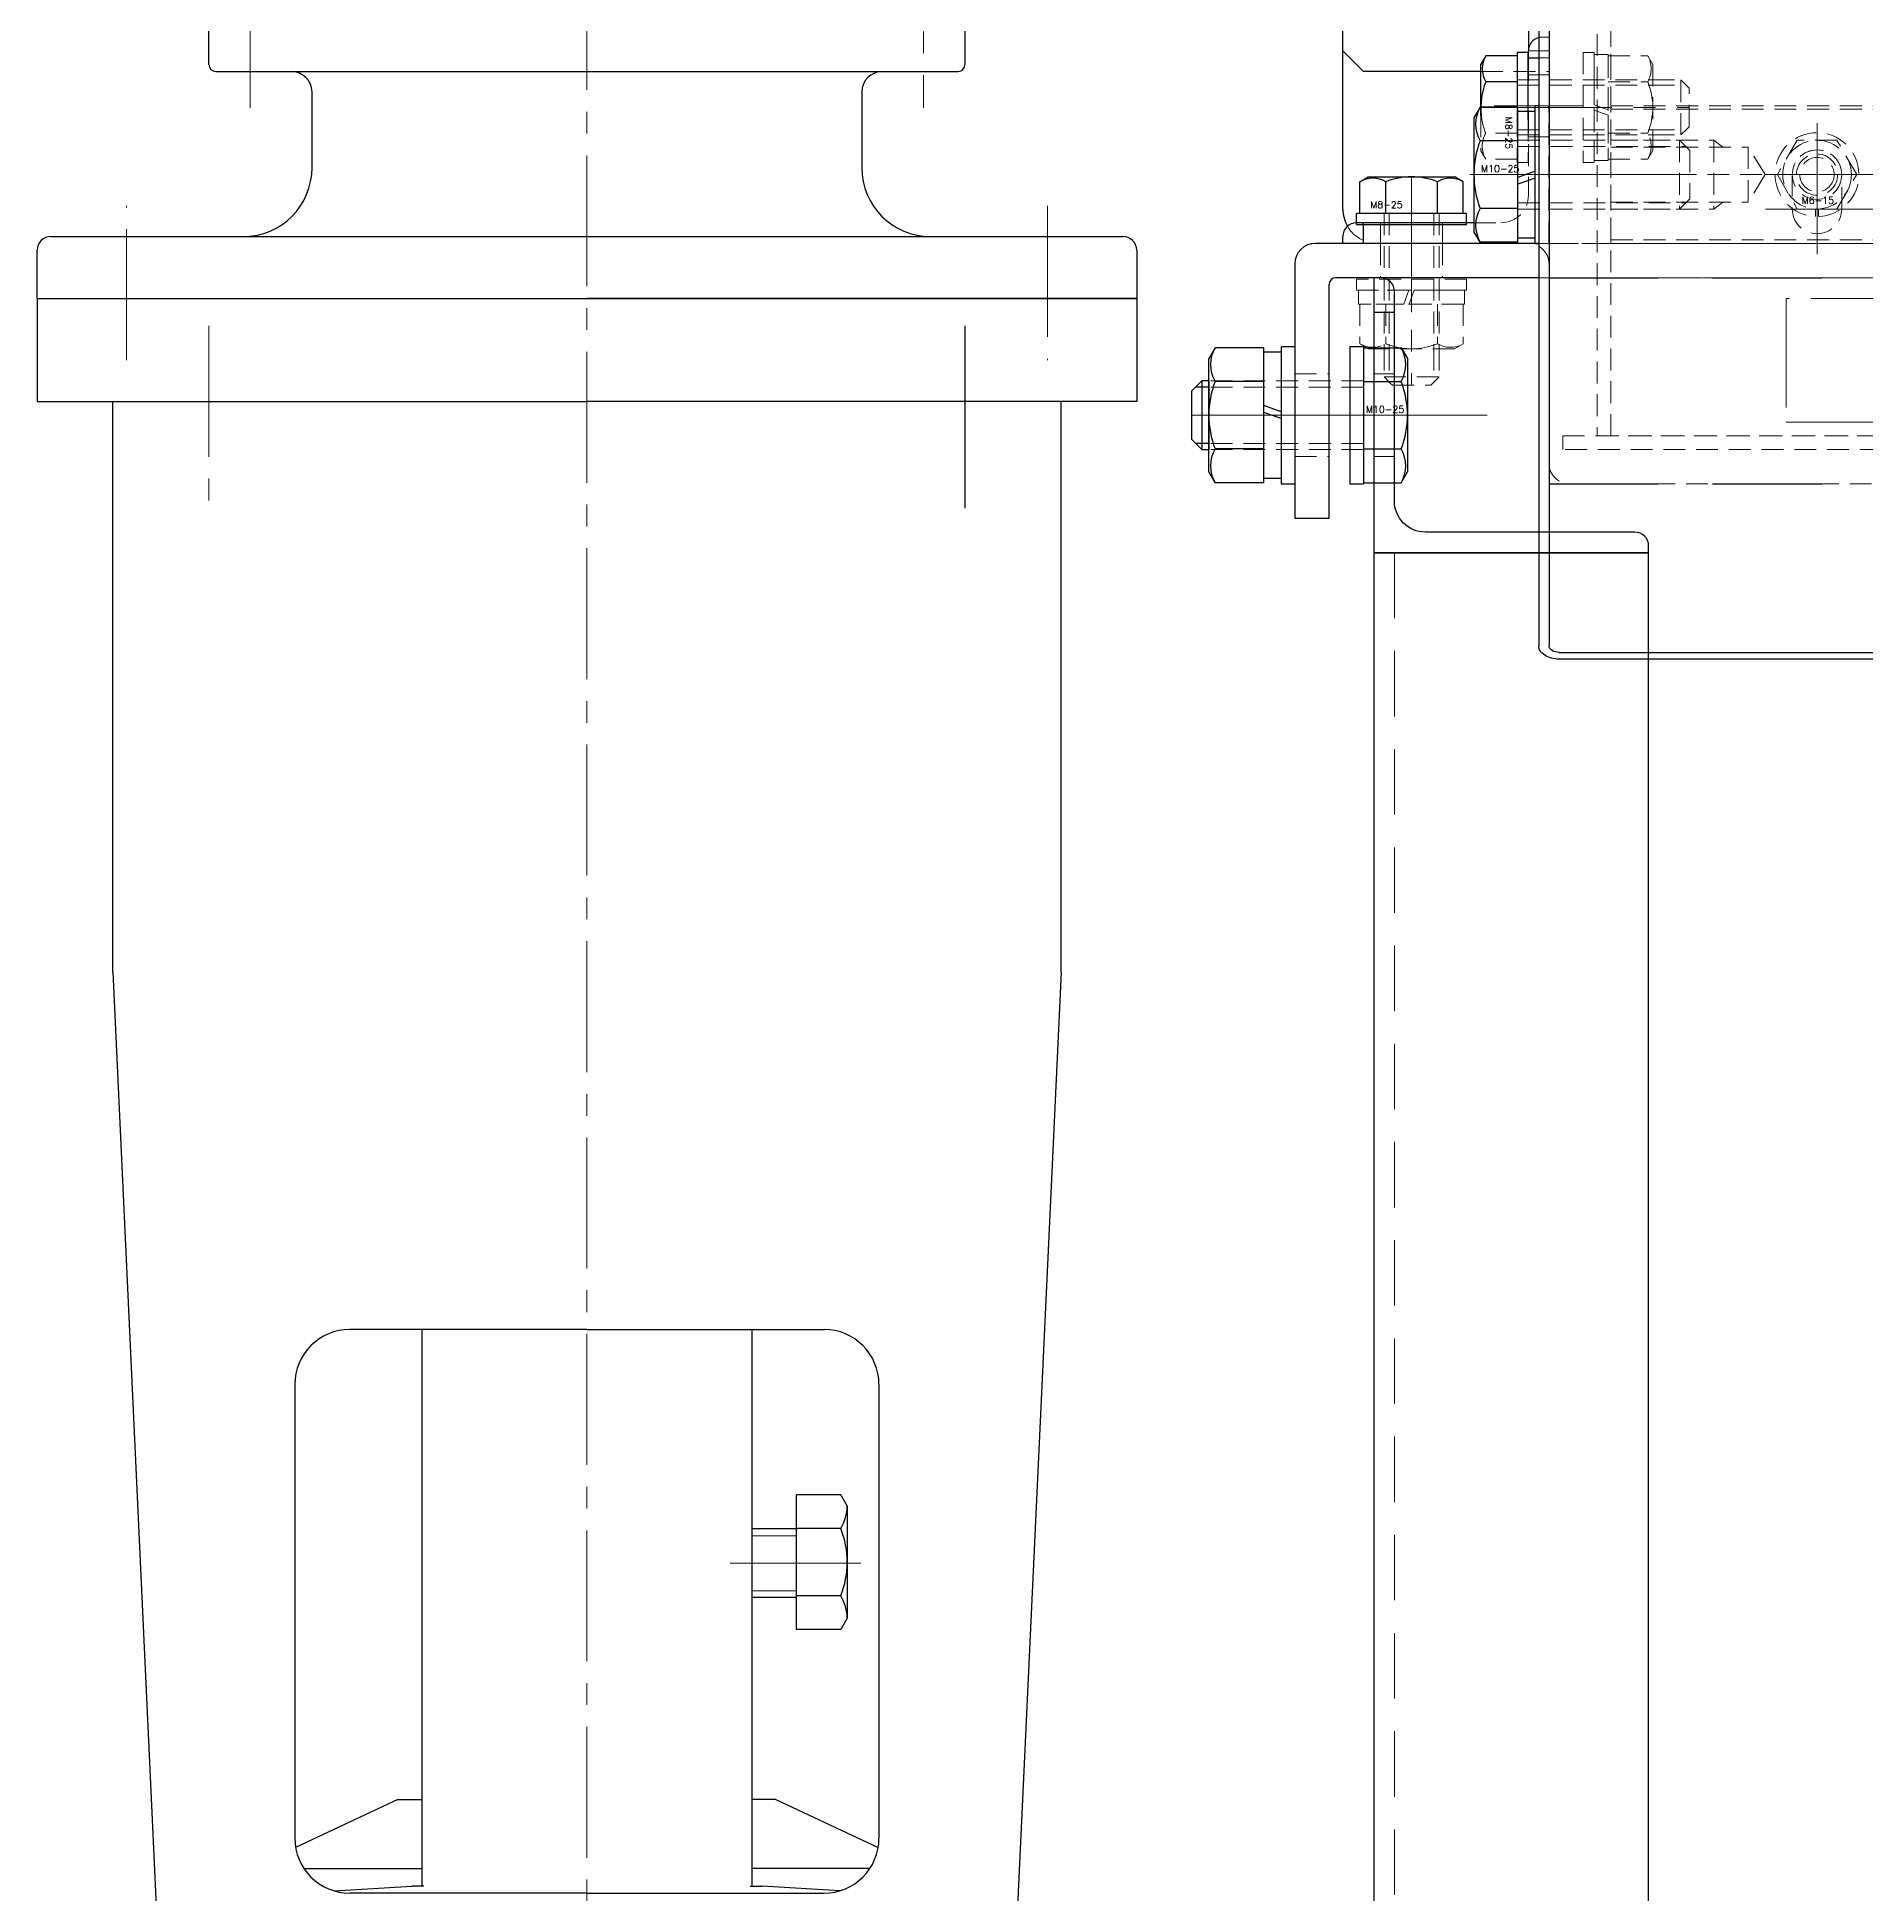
# Model space of a CAD drawing. Header units: millimetres. Extents: x 0 to 51411, y 0 to 16902.
# Drawn here: x 7629 to 7895.3, y 7369.6 to 7639.8 of the extents above; entities that cross this region are included whole.
import ezdxf

# ---------------------------------------------------------------- set-up
doc = ezdxf.new("R2010")
doc.units = ezdxf.units.MM
for name, pattern in [('CENTER2', [28.575, 19.05, -3.175, 3.175, -3.175]), ('HIDDEN2', [4.7625, 3.175, -1.5875]), ('PHANTOM2', [31.75, 15.875, -3.175, 3.175, -3.175, 3.175, -3.175])]:
    doc.linetypes.add(name, pattern=pattern)
for name, color, linetype, lineweight in [('01_外形線', 7, 'Continuous', 25), ('02_細線', 5, 'Continuous', 13), ('03_かくれ線', 6, 'HIDDEN2', 13), ('04_中心線', 1, 'CENTER2', 9), ('05_仮想線', 2, 'PHANTOM2', 13)]:
    doc.layers.add(name, color=color, linetype=linetype, lineweight=lineweight)
doc.styles.add('KSS_TXT', font='txt.shx', dxfattribs={"bigfont": 'extfont2.shx'})

msp = doc.modelspace()

# ---------------------------------------------------------------- linework, layer by layer
at = {"layer": '01_外形線'}
for p, q in [((7847.516, 7884.809), (7847.516, 7551.258)), ((7849.016, 7884.809), (7849.016, 7551.258)), ((7654.016, 7635.806), (7654.016, 7657.806)), ((7764.016, 7657.806), (7764.016, 7635.806)), ((7846.016, 7642.3), (7846.016, 7637.803)), ((7819.016, 7614.803), (7819.015, 7637.804)), ((7844.403, 7637.575), (7844.403, 7628.431)), ((7846.003, 7637.575), (7844.403, 7637.575)), ((7846.001, 7628.991), (7846.016, 7637.806)), ((7846.003, 7627.816), (7846.003, 7637.575)), ((7655.016, 7634.806), (7709.016, 7634.806)), ((7709.016, 7634.806), (7763.016, 7634.806)), ((7839.799, 7637.081), (7839.103, 7635.875)), ((7839.103, 7628.43), (7839.103, 7635.875)), ((7844.403, 7637.081), (7839.799, 7637.081)), ((7844.403, 7637.081), (7844.403, 7628.431)), ((7846.016, 7636.806), (7847.516, 7636.806)), ((7844.403, 7633.328), (7839.799, 7633.328)), ((7669.016, 7620.806), (7669.016, 7631.806)), ((7749.016, 7631.806), (7749.016, 7620.806)), ((7838.989, 7629.62), (7838.086, 7628.056)), ((7844.486, 7629.62), (7838.989, 7629.62)), ((7844.486, 7609.991), (7844.486, 7629.62)), ((7846.986, 7609.806), (7846.986, 7629.806)), ((7847.516, 7629.806), (7846.986, 7629.806)), ((7838.086, 7628.056), (7838.086, 7611.556)), ((7846.986, 7629.006), (7844.486, 7629.006)), ((7844.486, 7624.713), (7838.989, 7624.713)), ((7821.511, 7618.779), (7822.716, 7619.475)), ((7821.511, 7614.175), (7821.511, 7618.779)), ((7822.716, 7619.475), (7835.316, 7619.475)), ((7825.264, 7614.175), (7825.264, 7618.779)), ((7832.769, 7614.175), (7832.769, 7618.779)), ((7836.522, 7618.779), (7835.316, 7619.475)), ((7836.522, 7614.175), (7836.522, 7618.779)), ((7846.986, 7620.306), (7844.486, 7619.396)), ((7846.986, 7619.306), (7844.486, 7618.396)), ((7837.016, 7614.175), (7821.016, 7614.175)), ((7821.016, 7612.575), (7821.016, 7614.175)), ((7836.522, 7614.175), (7821.511, 7614.175)), ((7837.016, 7612.575), (7837.016, 7614.175)), ((7844.486, 7614.898), (7838.989, 7614.898)), ((7631.017, 7610.806), (7709.016, 7610.806)), ((7709.016, 7610.806), (7787.016, 7610.806)), ((7819.016, 7609.806), (7819.016, 7610.806)), ((7838.086, 7612.806), (7821.016, 7612.806)), ((7821.016, 7612.575), (7837.016, 7612.575)), ((7822.016, 7609.806), (7822.016, 7612.806)), ((7838.989, 7609.991), (7838.086, 7611.556)), ((7844.486, 7610.606), (7846.986, 7610.606)), ((7629.017, 7601.806), (7629.017, 7608.806)), ((7789.016, 7608.806), (7789.016, 7601.806)), ((7847.516, 7609.806), (7815.016, 7609.806)), ((7838.086, 7609.806), (7819.016, 7609.806)), ((7844.486, 7609.991), (7838.989, 7609.991)), ((7846.986, 7609.806), (7847.516, 7609.806)), ((7812.016, 7606.806), (7812.016, 7569.806)), ((7817.016, 7569.806), (7817.016, 7603.806)), ((7847.516, 7604.806), (7818.016, 7604.806)), ((7629.016, 7601.806), (7629.016, 7586.806)), ((7629.016, 7601.806), (7709.016, 7601.806)), ((7629.016, 7601.806), (7709.016, 7601.806)), ((7629.017, 7601.806), (7709.016, 7601.806)), ((7629.017, 7601.806), (7709.016, 7601.806)), ((7789.016, 7601.806), (7709.016, 7601.806)), ((7709.016, 7601.806), (7789.016, 7601.806)), ((7789.016, 7601.806), (7709.016, 7601.806)), ((7709.016, 7601.806), (7789.016, 7601.806)), ((7789.016, 7601.806), (7789.016, 7586.806)), ((7823.516, 7599.806), (7826.516, 7599.806)), ((7764.016, 7597.806), (7764.016, 7571.306)), ((7800.419, 7594.62), (7799.516, 7593.056)), ((7807.516, 7594.62), (7800.419, 7594.62)), ((7807.516, 7574.991), (7807.516, 7594.62)), ((7810.016, 7594.806), (7810.016, 7574.806)), ((7810.016, 7594.806), (7812.016, 7594.806)), ((7812.016, 7594.806), (7812.016, 7574.806)), ((7820.016, 7594.806), (7820.016, 7574.806)), ((7820.016, 7594.806), (7822.016, 7594.806)), ((7822.016, 7594.806), (7822.016, 7574.806)), ((7822.016, 7594.62), (7827.512, 7594.62)), ((7827.512, 7594.62), (7828.416, 7593.056)), ((7799.516, 7576.556), (7799.516, 7593.056)), ((7807.516, 7586.215), (7807.516, 7594.006)), ((7807.516, 7594.006), (7810.016, 7594.006)), ((7828.416, 7593.056), (7828.416, 7576.556)), ((7798.516, 7589.806), (7797.016, 7588.306)), ((7799.516, 7588.906), (7797.616, 7588.906)), ((7799.516, 7589.806), (7798.516, 7589.806)), ((7798.516, 7589.806), (7798.516, 7579.806)), ((7799.516, 7589.806), (7799.516, 7579.806)), ((7807.516, 7589.713), (7800.419, 7589.713)), ((7822.016, 7589.713), (7827.512, 7589.713)), ((7629.016, 7586.806), (7709.016, 7586.806)), ((7640.016, 7503.806), (7640.016, 7586.806)), ((7640.016, 7586.806), (7659.516, 7586.806)), ((7789.016, 7586.806), (7709.016, 7586.806)), ((7778.016, 7586.806), (7758.516, 7586.806)), ((7778.016, 7503.806), (7778.016, 7586.806)), ((7797.016, 7588.306), (7797.016, 7581.306)), ((7810.016, 7585.306), (7807.516, 7586.215)), ((7807.516, 7575.606), (7807.516, 7585.215)), ((7810.016, 7584.306), (7807.516, 7585.215)), ((7798.516, 7579.806), (7797.016, 7581.306)), ((7799.516, 7580.706), (7797.616, 7580.706)), ((7798.516, 7579.806), (7799.516, 7579.806)), ((7807.516, 7579.898), (7800.419, 7579.898)), ((7822.016, 7579.898), (7827.512, 7579.898)), ((7800.419, 7574.991), (7799.516, 7576.556)), ((7810.016, 7575.606), (7807.516, 7575.606)), ((7827.512, 7574.991), (7828.416, 7576.556)), ((7807.516, 7574.991), (7800.419, 7574.991)), ((7810.016, 7574.806), (7812.016, 7574.806)), ((7820.016, 7574.806), (7822.016, 7574.806)), ((7822.016, 7574.991), (7827.512, 7574.991)), ((7812.016, 7569.806), (7817.016, 7569.806)), ((7850.516, 7550.294), (8126.516, 7550.294)), ((8126.516, 7549.33), (7850.516, 7549.33)), ((7640.016, 7503.806), (7647.506, 7343.225)), ((7778.016, 7503.806), (7770.526, 7343.225)), ((7709.016, 7451.806), (7674.516, 7451.806)), ((7685.016, 7451.806), (7685.016, 7370.806)), ((7709.016, 7451.806), (7743.516, 7451.806)), ((7733.016, 7451.806), (7733.016, 7370.806)), ((7666.516, 7443.806), (7666.516, 7377.806)), ((7751.516, 7443.806), (7751.516, 7377.806)), ((7739.491, 7408.16), (7739.491, 7427.759)), ((7745.959, 7427.759), (7739.491, 7427.759)), ((7746.898, 7426.138), (7745.961, 7427.759)), ((7746.898, 7426.138), (7746.898, 7409.782)), ((7739.491, 7422.806), (7733.016, 7422.806)), ((7745.961, 7422.86), (7739.491, 7422.86)), ((7745.961, 7413.06), (7739.491, 7413.06)), ((7739.491, 7412.806), (7733.016, 7412.806)), ((7745.961, 7408.16), (7739.491, 7408.16)), ((7746.898, 7409.782), (7745.961, 7408.16)), ((7681.516, 7383.406), (7666.63, 7376.459)), ((7681.516, 7383.406), (7685.016, 7383.406)), ((7736.516, 7383.406), (7733.016, 7383.406)), ((7736.516, 7383.406), (7751.402, 7376.459)), ((7667.835, 7373.406), (7685.016, 7373.406)), ((7750.198, 7373.406), (7733.016, 7373.406)), ((7672.223, 7370.141), (7683.516, 7370.806)), ((7709.016, 7369.806), (7674.516, 7369.806)), ((7685.266, 7370.806), (7683.516, 7370.806)), ((7709.016, 7369.806), (7743.516, 7369.806)), ((7732.766, 7370.806), (7734.516, 7370.806)), ((7745.809, 7370.141), (7734.516, 7370.806))]:
    msp.add_line(p, q, dxfattribs=at)
at = {"layer": '01_外形線', "linetype": 'HIDDEN2', "ltscale": 5}
for p, q in [((7849.016, 7604.806), (8128.016, 7604.806)), ((7849.016, 7574.803), (8128.016, 7574.803))]:
    msp.add_line(p, q, dxfattribs=at)
at = {"layer": '01_外形線'}
for points in [[(7839.103, 7634.803), (7822.016, 7634.803), (7819.016, 7637.803), (7819.016, 7727.656)], [(7863.516, 7364.806), (7863.516, 7564.806), (7823.516, 7564.806), (7823.516, 7364.806)]]:
    msp.add_lwpolyline(points, dxfattribs=at)
msp.add_lwpolyline([(7863.516, 7564.806), (7863.516, 7565.806, 0.4142136), (7861.516, 7567.806), (7831.016, 7567.806, -0.4142136), (7826.516, 7572.306), (7826.516, 7602.806, 0.4142136), (7824.516, 7604.806), (7823.516, 7604.806), (7823.516, 7564.806)], format="xyb", close=True, dxfattribs=at)
for centre, radius, start, end in [((7848.016, 7637.806), 2, 104.47751, 180), ((7655.016, 7635.806), 1, 180, 270), ((7666.016, 7631.806), 3, 0, 90), ((7752.016, 7631.806), 3, 90, 180), ((7763.016, 7635.806), 1, 270, 0), ((7843.049, 7635.204), 3.753, 150.00001, 209.99999), ((7849.568, 7629.575), 10.465, 158.98558, 186.2826), ((7843.239, 7627.167), 4.907, 150.00001, 209.99999), ((7851.865, 7619.806), 13.779, 159.136, 200.864), ((7659.016, 7620.806), 10, 270, 0), ((7759.016, 7620.806), 10, 180, 270), ((7823.387, 7615.529), 3.753, 60.00001, 119.99999), ((7829.016, 7609.01), 10.465, 68.98558, 111.01442), ((7834.646, 7615.529), 3.753, 60.00001, 119.99999), ((7824.016, 7614.803), 5, 180, 210.03328), ((7843.239, 7612.444), 4.907, 150.00001, 209.99999), ((7631.017, 7608.806), 2, 90, 180), ((7787.016, 7608.806), 2, 0, 90), ((7821.016, 7610.806), 2, 90, 180), ((7815.016, 7606.806), 3, 90, 180), ((7818.016, 7603.806), 1, 90, 180), ((7804.669, 7592.167), 4.907, 150.00001, 209.99999), ((7823.262, 7592.167), 4.907, 330.00001, 29.99999), ((7813.295, 7584.806), 13.779, 159.136, 200.864), ((7814.637, 7584.806), 13.779, 339.136, 20.864), ((7804.669, 7577.444), 4.907, 150.00001, 209.99999), ((7823.262, 7577.444), 4.907, 330.00001, 29.99999), ((7674.516, 7443.806), 8, 90, 180), ((7743.516, 7443.806), 8, 0, 90), ((7740.345, 7426.237), 6.551, 328.9828, 359.13138), ((7733.598, 7417.96), 13.299, 338.37986, 21.61714), ((7740.345, 7409.683), 6.551, 0.86868, 31.0172), ((7674.516, 7377.806), 8, 180, 270), ((7743.516, 7377.806), 8, 270, 0)]:
    msp.add_arc(centre, radius, start, end, dxfattribs=at)
at = {"layer": '01_外形線', "extrusion": (0, 0, -1)}
for major_axis in [(3, 0), (1.5, 0)]:
    msp.add_ellipse((7850.516, 7551.258), major_axis=major_axis, ratio=0.6427876, start_param=7.8539816, end_param=9.424778, dxfattribs=at)
at = {"layer": '02_細線'}
for p, q in [((7739.491, 7421.806), (7733.016, 7421.806)), ((7739.491, 7413.806), (7733.016, 7413.806))]:
    msp.add_line(p, q, dxfattribs=at)
at = {"layer": '03_かくれ線'}
for p, q in [((7856.016, 7949.803), (7856.016, 7581.803)), ((7858.016, 7581.803), (7858.016, 7949.803)), ((7849.016, 7634.803), (7849.016, 7739.803)), ((7849.016, 7734.806), (7849.016, 7604.806)), ((7849.016, 7637.803), (7846.016, 7637.803)), ((7846.016, 7637.803), (7846.016, 7634.803)), ((7849.016, 7639.806), (7848.016, 7639.806)), ((7849.016, 7609.806), (7849.016, 7639.806)), ((7854.003, 7637.575), (7854.003, 7621.575)), ((7855.603, 7637.575), (7854.003, 7637.575)), ((7855.603, 7621.575), (7855.603, 7637.575)), ((7855.603, 7637.275), (7855.603, 7629.975)), ((7855.603, 7637.275), (7857.603, 7637.275)), ((7857.603, 7637.275), (7857.603, 7629.247)), ((7839.103, 7634.803), (7849.016, 7634.803)), ((7849.016, 7636.806), (7847.516, 7636.806)), ((7857.603, 7637.081), (7857.603, 7622.07)), ((7857.603, 7637.081), (7863.378, 7637.081)), ((7863.378, 7637.081), (7864.103, 7635.825)), ((7864.103, 7635.825), (7864.103, 7623.325)), ((7844.403, 7633.575), (7864.103, 7633.575)), ((7844.403, 7632.825), (7864.103, 7632.825)), ((7849.016, 7634.306), (7846.016, 7634.306)), ((7857.603, 7633.328), (7863.378, 7633.328)), ((7864.103, 7633.575), (7868.203, 7633.575)), ((7864.103, 7632.825), (7868.953, 7632.825)), ((7868.203, 7625.575), (7868.203, 7633.575)), ((7868.203, 7633.575), (7869.103, 7632.675)), ((7869.103, 7632.675), (7869.403, 7632.375)), ((7869.403, 7626.775), (7869.403, 7632.375)), ((7847.516, 7629.806), (7848.986, 7629.806)), ((7848.986, 7609.806), (7848.986, 7629.806)), ((7855.603, 7629.975), (7857.603, 7629.247)), ((7855.603, 7629.175), (7855.603, 7621.875)), ((7855.603, 7629.175), (7857.603, 7628.447)), ((7858.016, 7629.806), (8119.016, 7629.806)), ((7858.016, 7609.806), (7858.016, 7629.806)), ((7858.016, 7629.306), (8119.016, 7629.306)), ((7839.103, 7628.43), (7839.103, 7623.275)), ((7844.403, 7628.431), (7844.403, 7621.575)), ((7846.003, 7627.816), (7846.003, 7621.575)), ((7846.016, 7628.99), (7846.016, 7616.806)), ((7857.603, 7628.447), (7857.603, 7621.875)), ((7868.203, 7625.575), (7869.103, 7626.475)), ((7869.103, 7626.475), (7869.403, 7626.775)), ((7844.403, 7625.822), (7839.799, 7625.822)), ((7844.403, 7626.325), (7864.103, 7626.325)), ((7844.403, 7625.575), (7864.103, 7625.575)), ((7844.486, 7624.806), (7867.986, 7624.806)), ((7844.486, 7623.906), (7868.886, 7623.906)), ((7849.016, 7625.306), (7846.016, 7625.306)), ((7857.603, 7625.822), (7863.378, 7625.822)), ((7858.016, 7624.806), (7873.016, 7624.806)), ((7858.016, 7623.806), (7878.012, 7623.806)), ((7864.103, 7626.325), (7868.953, 7626.325)), ((7864.103, 7625.575), (7868.203, 7625.575)), ((7867.986, 7624.806), (7869.486, 7623.306)), ((7867.986, 7624.806), (7867.986, 7614.806)), ((7873.016, 7624.806), (7874.315, 7623.806)), ((7873.016, 7624.806), (7873.016, 7614.806)), ((7880.466, 7619.806), (7878.012, 7623.806)), ((7878.012, 7623.806), (7878.012, 7619.806)), ((7885.129, 7624.806), (7882.242, 7619.806)), ((7890.903, 7624.806), (7885.129, 7624.806)), ((7888.016, 7614.806), (7888.016, 7624.806)), ((7893.789, 7619.806), (7890.903, 7624.806)), ((7839.799, 7622.07), (7839.103, 7623.275)), ((7844.403, 7622.07), (7839.799, 7622.07)), ((7846.003, 7621.575), (7844.403, 7621.575)), ((7855.603, 7621.575), (7854.003, 7621.575)), ((7857.603, 7621.875), (7855.603, 7621.875)), ((7857.603, 7622.07), (7863.378, 7622.07)), ((7863.378, 7622.07), (7864.103, 7623.325)), ((7869.486, 7623.306), (7869.486, 7616.306)), ((7853.016, 7619.806), (8124.016, 7619.806)), ((7880.466, 7619.806), (7878.012, 7615.806)), ((7878.012, 7615.806), (7878.012, 7619.806)), ((7882.242, 7619.806), (7885.129, 7614.806)), ((7890.903, 7614.806), (7893.789, 7619.806)), ((7844.486, 7615.706), (7868.886, 7615.706)), ((7858.016, 7615.806), (7878.012, 7615.806)), ((7867.986, 7614.806), (7869.486, 7616.306)), ((7873.016, 7614.806), (7874.315, 7615.806)), ((7825.016, 7614.175), (7825.016, 7594.475)), ((7825.766, 7614.175), (7825.766, 7594.475)), ((7832.266, 7614.175), (7832.266, 7594.475)), ((7833.016, 7614.175), (7833.016, 7594.475)), ((7844.486, 7614.806), (7867.986, 7614.806)), ((7858.016, 7614.806), (7873.016, 7614.806)), ((7885.129, 7614.806), (7890.903, 7614.806)), ((7887.791, 7614.806), (7887.791, 7613.71)), ((7888.241, 7614.806), (7888.241, 7613.71)), ((7824.516, 7609.806), (7824.516, 7612.806)), ((7833.516, 7609.806), (7833.516, 7612.806)), ((7838.086, 7612.806), (7842.016, 7612.806)), ((7858.016, 7610.306), (8119.016, 7610.306)), ((7824.016, 7609.803), (7846.016, 7609.803)), ((7824.516, 7609.806), (7824.516, 7604.806)), ((7833.516, 7609.806), (7833.516, 7604.806)), ((7849.016, 7609.806), (7838.086, 7609.806)), ((8129.516, 7609.806), (7847.516, 7609.806)), ((7847.516, 7609.806), (7848.986, 7609.806)), ((7858.016, 7609.806), (8119.016, 7609.806)), ((7849.016, 7606.803), (7849.016, 7577.803)), ((7837.016, 7604.575), (7821.016, 7604.575)), ((7821.016, 7602.975), (7821.016, 7604.575)), ((7821.016, 7602.975), (7837.016, 7602.975)), ((7828.616, 7602.975), (7821.316, 7602.975)), ((7821.316, 7600.975), (7821.316, 7602.975)), ((7828.616, 7602.975), (7827.888, 7600.975)), ((7829.416, 7602.975), (7828.688, 7600.975)), ((7836.716, 7602.975), (7829.416, 7602.975)), ((7836.716, 7602.975), (7836.716, 7600.975)), ((7837.016, 7602.975), (7837.016, 7604.575)), ((7847.516, 7604.806), (8129.516, 7604.806)), ((7849.016, 7604.806), (8128.016, 7604.806)), ((7827.888, 7600.975), (7821.316, 7600.975)), ((7836.522, 7600.975), (7821.511, 7600.975)), ((7821.511, 7600.975), (7821.511, 7595.2)), ((7825.264, 7600.975), (7825.264, 7595.2)), ((7836.716, 7600.975), (7828.688, 7600.975)), ((7832.769, 7600.975), (7832.769, 7595.2)), ((7836.522, 7600.975), (7836.522, 7595.2)), ((7821.511, 7595.2), (7822.766, 7594.475)), ((7835.266, 7594.475), (7822.766, 7594.475)), ((7825.016, 7594.475), (7825.016, 7590.375)), ((7825.766, 7594.475), (7825.766, 7589.625)), ((7832.266, 7594.475), (7832.266, 7589.625)), ((7833.016, 7594.475), (7833.016, 7590.375)), ((7836.522, 7595.2), (7835.266, 7594.475)), ((7822.016, 7589.806), (7799.516, 7589.806)), ((7822.016, 7588.906), (7799.516, 7588.906)), ((7812.016, 7590.806), (7817.016, 7590.806)), ((7825.016, 7590.375), (7833.016, 7590.375)), ((7825.016, 7590.375), (7825.916, 7589.475)), ((7825.916, 7589.475), (7826.216, 7589.175)), ((7826.216, 7589.175), (7831.816, 7589.175)), ((7832.116, 7589.475), (7831.816, 7589.175)), ((7833.016, 7590.375), (7832.116, 7589.475)), ((7822.016, 7580.706), (7799.516, 7580.706)), ((7856.016, 7581.803), (8121.016, 7581.803)), ((7822.016, 7579.806), (7799.516, 7579.806)), ((7812.016, 7578.806), (7817.016, 7578.806)), ((7862.016, 7574.803), (7852.016, 7574.803)), ((8115.016, 7574.803), (7862.016, 7574.803))]:
    msp.add_line(p, q, dxfattribs=at)
at = {"layer": '03_かくれ線', "ltscale": 3}
for p, q in [((7826.516, 7590.806), (7823.516, 7590.806)), ((7826.516, 7578.806), (7823.516, 7578.806)), ((7826.516, 7564.806), (7826.516, 6214.806))]:
    msp.add_line(p, q, dxfattribs=at)
at = {"layer": '03_かくれ線'}
for points in [[(7819.017, 7916.804), (7819.015, 7637.804)], [(7849.017, 7741.805), (7849.017, 7609.806), (7858.017, 7609.806), (7858.017, 7741.805)]]:
    msp.add_lwpolyline(points, dxfattribs=at)
msp.add_lwpolyline([(7884.416, 7614.806, 1), (7891.616, 7614.806), (7891.616, 7619.806, 1), (7884.416, 7619.806)], format="xyb", close=True, dxfattribs=at)
msp.add_lwpolyline([(8126.016, 7579.803), (7851.016, 7579.803), (7851.016, 7581.803), (8126.016, 7581.803)], close=True, dxfattribs=at)
for centre, radius in [((7888.016, 7619.806), 5), ((7888.016, 7619.803), 3.6), ((7888.016, 7619.806), 3), ((7888.016, 7619.806), 2.5)]:
    msp.add_circle(centre, radius, dxfattribs=at)
for centre, radius, start, end in [((7848.016, 7637.806), 2, 90, 104.47751), ((7860.128, 7635.204), 3.753, 330.00001, 29.99999), ((7854.026, 7629.575), 10.077, 338.13461, 21.86539), ((7849.568, 7629.575), 10.465, 186.2826, 201.01442), ((7843.049, 7623.946), 3.753, 150.00001, 209.99999), ((7860.128, 7623.946), 3.753, 330.00001, 29.99999), ((7888.016, 7619.806), 6.1, 272.11385, 267.88615), ((7842.016, 7616.806), 4, 270, 0), ((7824.016, 7614.803), 5, 210.03328, 275.73917), ((7846.016, 7606.803), 3, 0, 90), ((7823.387, 7598.45), 3.753, 240.00001, 299.99999), ((7829.016, 7604.552), 10.077, 248.13461, 291.86539), ((7834.646, 7598.45), 3.753, 240.00001, 299.99999), ((7852.016, 7577.803), 3, 180, 270)]:
    msp.add_arc(centre, radius, start, end, dxfattribs=at)
at = {"layer": '04_中心線'}
for p, q in [((7709.016, 7317.806), (7709.016, 7806.806)), ((7660.016, 7629.536), (7660.016, 7662.874)), ((7758.016, 7662.874), (7758.016, 7629.536)), ((7839.103, 7629.575), (7869.403, 7629.575)), ((7854.016, 7629.806), (7841.016, 7629.806)), ((7888.016, 7627.306), (7888.016, 7607.306)), ((7888.016, 7612.303), (7888.016, 7627.303)), ((7888.016, 7625.906), (7888.016, 7613.706)), ((7829.016, 7619.475), (7829.016, 7589.175)), ((7869.486, 7619.806), (7837.486, 7619.806)), ((7856.986, 7619.806), (7838.086, 7619.806)), ((7880.516, 7619.806), (8096.516, 7619.806)), ((7880.516, 7619.803), (8096.516, 7619.803)), ((7894.116, 7619.806), (7881.916, 7619.806)), ((7829.016, 7604.806), (7829.016, 7617.806)), ((7642.017, 7592.806), (7642.017, 7615.249)), ((7776.016, 7615.249), (7776.016, 7592.806)), ((7829.016, 7614.806), (7829.016, 7599.806)), ((7880.516, 7614.806), (8096.516, 7614.806)), ((7654.016, 7597.806), (7654.016, 7571.306)), ((7764.016, 7597.806), (7764.016, 7571.306)), ((7797.016, 7584.806), (7828.416, 7584.806)), ((7802.016, 7584.806), (7827.016, 7584.806)), ((7806.516, 7584.806), (7825.416, 7584.806)), ((7840.016, 7584.806), (7810.016, 7584.806)), ((7748.891, 7417.806), (7729.499, 7417.806))]:
    msp.add_line(p, q, dxfattribs=at)
at = {"layer": '05_仮想線', "transparency": 33554559}
for points in [[(8093.516, 7601.806), (7883.516, 7601.806)], [(7883.516, 7601.806), (7883.516, 7583.806)], [(7883.516, 7583.806), (8093.516, 7583.806)]]:
    msp.add_lwpolyline(points, dxfattribs=at)

# ---------------------------------------------------------------- texts
at = {"layer": '03_かくれ線', "style": 'KSS_TXT'}
for s, rotation, p in [('M8-25', 270, (7842.662, 7628.225)), ('M10-25', 360, (7822.374, 7585.165))]:
    msp.add_text(s, height=1, rotation=rotation, dxfattribs=at).set_placement(p)
for s, p in [('M10-25', (7839.127, 7620.165)), ('M8-25', (7822.999, 7614.916)), ('M6-15', (7885.781, 7615.576))]:
    msp.add_text(s, height=1, dxfattribs=at).set_placement(p)

doc.saveas('drawing.dxf')
